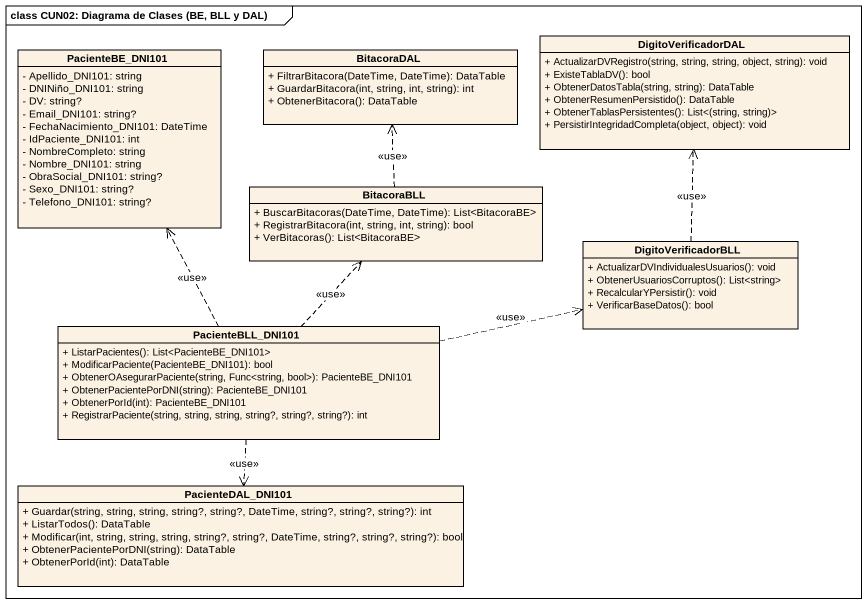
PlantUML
@startuml
mainframe class CUN02: Diagrama de Clases (BE, BLL y DAL)
hide circle
hide empty members
skinparam classAttributeIconSize 0
class PacienteBE_DNI101 {
  - Apellido_DNI101: string
  - DNINiño_DNI101: string
  - DV: string?
  - Email_DNI101: string?
  - FechaNacimiento_DNI101: DateTime
  - IdPaciente_DNI101: int
  - NombreCompleto: string
  - Nombre_DNI101: string
  - ObraSocial_DNI101: string?
  - Sexo_DNI101: string?
  - Telefono_DNI101: string?
}
class BitacoraDAL {
  + FiltrarBitacora(DateTime, DateTime): DataTable
  + GuardarBitacora(int, string, int, string): int
  + ObtenerBitacora(): DataTable
}
class DigitoVerificadorDAL {
  + ActualizarDVRegistro(string, string, string, object, string): void
  + ExisteTablaDV(): bool
  + ObtenerDatosTabla(string, string): DataTable
  + ObtenerResumenPersistido(): DataTable
  + ObtenerTablasPersistentes(): List<(string, string)>
  + PersistirIntegridadCompleta(object, object): void
}
class BitacoraBLL {
  + BuscarBitacoras(DateTime, DateTime): List<BitacoraBE>
  + RegistrarBitacora(int, string, int, string): bool
  + VerBitacoras(): List<BitacoraBE>
}
class DigitoVerificadorBLL {
  + ActualizarDVIndividualesUsuarios(): void
  + ObtenerUsuariosCorruptos(): List<string>
  + RecalcularYPersistir(): void
  + VerificarBaseDatos(): bool
}
class PacienteBLL_DNI101 {
  + ListarPacientes(): List<PacienteBE_DNI101>
  + ModificarPaciente(PacienteBE_DNI101): bool
  + ObtenerOAsegurarPaciente(string, Func<string, bool>): PacienteBE_DNI101
  + ObtenerPacientePorDNI(string): PacienteBE_DNI101
  + ObtenerPorId(int): PacienteBE_DNI101
  + RegistrarPaciente(string, string, string, string?, string?, string?): int
}
class PacienteDAL_DNI101 {
  + Guardar(string, string, string, string?, string?, DateTime, string?, string?, string?): int
  + ListarTodos(): DataTable
  + Modificar(int, string, string, string, string?, string?, DateTime, string?, string?, string?): bool
  + ObtenerPacientePorDNI(string): DataTable
  + ObtenerPorId(int): DataTable
}
BitacoraBLL .up.> BitacoraDAL : <<use>>
DigitoVerificadorBLL .up.> DigitoVerificadorDAL : <<use>>
PacienteBLL_DNI101 .up.> PacienteBE_DNI101 : <<use>>
PacienteBLL_DNI101 .up.> BitacoraBLL : <<use>>
PacienteBLL_DNI101 .right.> DigitoVerificadorBLL : <<use>>
PacienteBLL_DNI101 ..> PacienteDAL_DNI101 : <<use>>
@enduml
